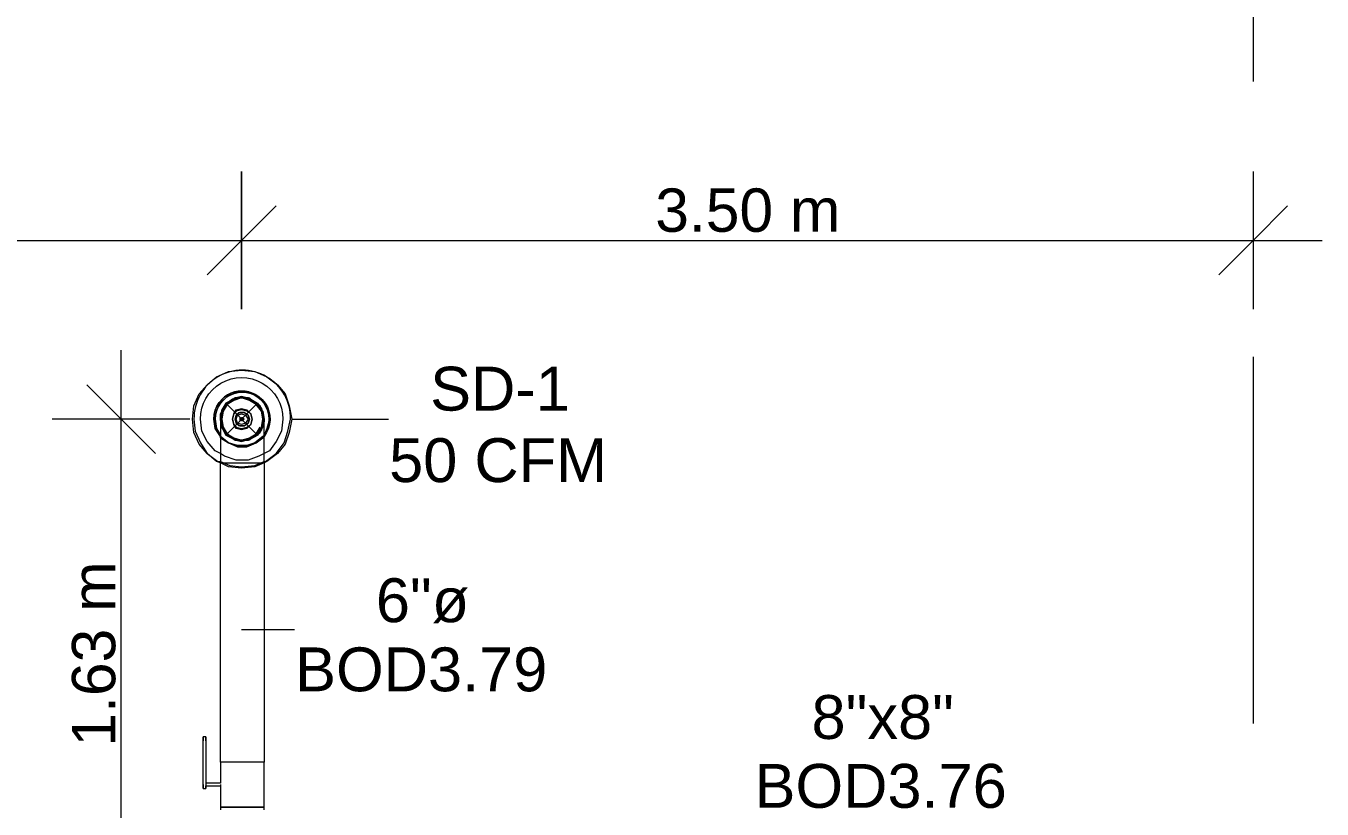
# Model space of a CAD drawing. Header units: metres. Extents: x -2 to 237, y -8 to 52.
# Drawn here: x 51.603 to 56.088, y 10.905 to 13.616 of the extents above; entities that cross this region are included whole.
import ezdxf

# ---------------------------------------------------------------- set-up
doc = ezdxf.new("R2010")
doc.units = ezdxf.units.M
doc.layers.add('HVAC - Ductos', color=5, linetype='Continuous', lineweight=0)
doc.layers.add('PDF4_Text', color=7, linetype='Continuous', lineweight=0)
doc.layers.add('PDF4_Geometry', color=7, linetype='Continuous', lineweight=0, true_color=0xaaaaaa)
doc.styles.add('PDF Helvetica', font='')
doc.styles.get('PDF Helvetica').set_extended_font_data('Helvetica')

msp = doc.modelspace()

# ---------------------------------------------------------------- linework, layer by layer
at = {"layer": 'HVAC - Ductos', "lineweight": 0}
for points in [[(52.349, 12.635), (52.349, 12.8733), (52.349, 13.1116), (52.349, 12.8733)], [(52.4681, 12.9924), (52.349, 12.8733), (52.2299, 12.7542), (52.349, 12.8733)], [(52.3215, 12.2731), (52.317, 12.2548), (52.3215, 12.2731), (52.3307, 12.2869), (52.349, 12.2915), (52.3673, 12.2869), (52.3811, 12.2731), (52.3856, 12.2548), (52.3811, 12.2731), (52.3673, 12.2823), (52.349, 12.2869), (52.3307, 12.2823)], [(52.2528, 12.2548), (52.2574, 12.2227), (52.2757, 12.1952), (52.2574, 12.2227)], [(52.3811, 12.2365), (52.3856, 12.2548), (52.3811, 12.2365), (52.3673, 12.2227), (52.349, 12.2181), (52.3307, 12.2227), (52.3215, 12.2365), (52.317, 12.2548), (52.3215, 12.2365), (52.3307, 12.2273), (52.349, 12.2227), (52.3673, 12.2273)], [(52.3307, 12.2685), (52.3261, 12.2548), (52.3307, 12.2685), (52.3398, 12.2777), (52.3582, 12.2777), (52.3719, 12.2685), (52.3765, 12.2548), (52.3719, 12.2685), (52.3582, 12.2777), (52.3444, 12.2777)], [(52.3719, 12.2411), (52.3765, 12.2548), (52.3719, 12.2411), (52.3582, 12.2319), (52.3398, 12.2319), (52.3307, 12.2411), (52.3261, 12.2548), (52.3307, 12.2411), (52.3444, 12.2319), (52.3582, 12.2319)], [(52.3628, 12.2411), (52.349, 12.2365), (52.3352, 12.2411), (52.3307, 12.2548), (52.3352, 12.2685), (52.349, 12.2731), (52.3628, 12.2685), (52.3719, 12.2548)], [(52.3536, 12.2593), (52.349, 12.2593), (52.3444, 12.2548), (52.3444, 12.2593), (52.3536, 12.2593), (52.3582, 12.2548), (52.3536, 12.2502), (52.3444, 12.2502), (52.3444, 12.2548), (52.349, 12.2502), (52.3536, 12.2502), (52.3536, 12.2548)], [(52.3673, 12.1586), (52.3352, 12.1586), (52.3032, 12.1723), (52.2757, 12.1906), (52.2757, 12.1952), (52.3032, 12.1723), (52.3352, 12.1631), (52.3673, 12.1631), (52.3948, 12.1723), (52.4223, 12.1952), (52.4269, 12.1998), (52.4223, 12.1952), (52.3948, 12.1723), (52.3673, 12.1631), (52.3352, 12.1631), (52.3032, 12.1723), (52.2757, 12.1952), (52.2757, 12.1998), (52.2757, 12.1952), (52.2757, 12.1906), (52.3032, 12.1723), (52.3352, 12.1586), (52.3673, 12.1586), (52.3994, 12.1723), (52.4223, 12.1906), (52.4269, 12.1952), (52.4223, 12.1906), (52.3994, 12.1723)], [(52.294, 12.1998), (52.3215, 12.1861), (52.294, 12.1998), (52.2803, 12.2273)], [(52.2162, 11.1415), (52.2162, 11.1461), (52.2162, 11.1506), (52.2162, 11.1552), (52.2162, 11.1506), (52.2162, 11.1461)], [(52.2253, 11.1415), (52.2253, 11.1461), (52.2253, 11.1506), (52.2253, 11.1552), (52.2253, 11.1506), (52.2253, 11.1461)]]:
    msp.add_lwpolyline(points, close=True, dxfattribs=at)
for points in [[(55.8493, 13.1116), (55.8493, 12.8733), (55.8493, 12.635)], [(55.9685, 12.9924), (55.8493, 12.8733), (55.7303, 12.7542)], [(42.2969, 12.8733), (45.5545, 12.8733), (47.0343, 12.8733), (49.9574, 12.8733), (52.5873, 12.8733)], [(52.1107, 12.8733), (56.0876, 12.8733)], [(51.9321, 9.6157), (51.9321, 10.6237), (51.9321, 12.493)], [(52.2757, 12.2548), (52.2757, 12.2502), (52.2757, 12.2319), (52.2757, 12.1998), (52.2757, 12.1631), (52.2757, 12.1219), (52.2757, 12.1036), (52.262, 12.1082), (52.2299, 12.1357), (52.2024, 12.1677), (52.1841, 12.2089), (52.1795, 12.2548), (52.1841, 12.3006), (52.2024, 12.3418), (52.2299, 12.3739), (52.262, 12.4014), (52.3032, 12.4198), (52.349, 12.4243), (52.3948, 12.4198), (52.4361, 12.4014), (52.4727, 12.3739), (52.5002, 12.3418), (52.5139, 12.3006), (52.5231, 12.2548), (52.5139, 12.2089), (52.5002, 12.1677), (52.4727, 12.1357), (52.4361, 12.1082), (52.4269, 12.1036), (52.4269, 12.1449), (52.4269, 12.1861), (52.4269, 12.2181), (52.4269, 12.2411), (52.4269, 12.2548)], [(51.813, 12.3739), (51.9321, 12.2548), (52.0512, 12.1357)], [(52.2757, 12.2502), (52.2757, 12.2548), (52.2757, 12.2731), (52.2848, 12.2915), (52.294, 12.3097), (52.2803, 12.2869), (52.2803, 12.2823), (52.2757, 12.2548), (52.2803, 12.2365), (52.2848, 12.2181), (52.2986, 12.2044), (52.3124, 12.1906), (52.3307, 12.1815), (52.349, 12.1815), (52.3673, 12.1815), (52.349, 12.1769), (52.3811, 12.1861), (52.3765, 12.1815)], [(52.294, 12.3097), (52.2803, 12.2823), (52.2757, 12.2548), (52.2803, 12.2273)], [(52.2803, 12.2227), (52.2803, 12.2273), (52.2757, 12.2548), (52.2803, 12.2731), (52.2848, 12.2915), (52.2986, 12.3052)], [(52.4269, 12.2456), (52.4223, 12.2365), (52.4177, 12.2181), (52.404, 12.1998), (52.3856, 12.1906), (52.3673, 12.1815), (52.3856, 12.1906), (52.404, 12.2044), (52.4132, 12.2181), (52.4223, 12.2365), (52.4223, 12.2548), (52.4223, 12.2731), (52.4132, 12.2915), (52.404, 12.3052), (52.4177, 12.2869), (52.4223, 12.2823), (52.4269, 12.2548), (52.4177, 12.2273), (52.4223, 12.2548), (52.4177, 12.2823), (52.3994, 12.3052), (52.3765, 12.3189), (52.349, 12.3281), (52.3215, 12.3189), (52.2986, 12.3052), (52.2848, 12.2823), (52.2803, 12.2548), (52.2848, 12.2273), (52.2986, 12.2044), (52.3215, 12.1906), (52.349, 12.1815), (52.3765, 12.1906), (52.3994, 12.2044), (52.4132, 12.2273)], [(52.2803, 12.2869), (52.2803, 12.2823), (52.2803, 12.2869), (52.2848, 12.2915), (52.294, 12.3097), (52.3124, 12.3189), (52.317, 12.3235), (52.3215, 12.3235), (52.3261, 12.3281), (52.3215, 12.3235), (52.317, 12.3235)], [(52.2848, 12.2869), (52.2986, 12.3052), (52.3124, 12.3189), (52.3307, 12.3281), (52.349, 12.3327), (52.3673, 12.3281), (52.3856, 12.3189), (52.404, 12.3097), (52.4177, 12.2823), (52.4269, 12.2548), (52.4223, 12.2273), (52.4177, 12.2227), (52.404, 12.2044), (52.3811, 12.1906)], [(52.404, 12.3052), (52.3856, 12.3189), (52.3673, 12.3281), (52.349, 12.3281), (52.3307, 12.3281), (52.3124, 12.3189), (52.294, 12.3097), (52.3215, 12.3235), (52.317, 12.3235), (52.2986, 12.3097), (52.317, 12.3189)], [(52.3215, 12.3235), (52.349, 12.3327), (52.3811, 12.3235), (52.404, 12.3097), (52.4177, 12.2915), (52.4223, 12.2731), (52.4269, 12.2548), (52.4269, 12.2502)], [(52.3765, 12.3235), (52.3673, 12.3281), (52.349, 12.3327), (52.3307, 12.3281), (52.3215, 12.3235)], [(52.3261, 12.3281), (52.349, 12.3327), (52.3765, 12.3281)], [(52.3261, 12.3235), (52.349, 12.3281), (52.3765, 12.3235), (52.3811, 12.3235), (52.404, 12.3097), (52.4177, 12.2869)], [(52.3811, 12.3235), (52.3765, 12.3281), (52.3811, 12.3235), (52.3856, 12.3189), (52.404, 12.3097), (52.4177, 12.2915), (52.4177, 12.2869), (52.4223, 12.2823), (52.4223, 12.2731), (52.4269, 12.2548), (52.4269, 12.2456)], [(52.3811, 12.3189), (52.3994, 12.3097)], [(52.1703, 12.2548), (51.9321, 12.2548), (51.6938, 12.2548)], [(52.2803, 12.2823), (52.2757, 12.2731), (52.2757, 12.2548), (52.2757, 12.2456)], [(52.2803, 12.2319), (52.2757, 12.2548), (52.2803, 12.2777)], [(52.2757, 12.2456), (52.2757, 12.2365), (52.2848, 12.2181), (52.294, 12.1998), (52.3124, 12.1906), (52.3307, 12.1815), (52.349, 12.1769), (52.3215, 12.1861), (52.349, 12.1769), (52.3811, 12.1861), (52.404, 12.1998), (52.4223, 12.2273)], [(52.4177, 12.2869), (52.4223, 12.2823)], [(52.4177, 12.2777), (52.4223, 12.2548), (52.4177, 12.2319)], [(52.5231, 12.2548), (52.8576, 12.2548)], [(52.317, 12.1906), (52.2986, 12.2044), (52.2848, 12.2227)], [(52.3811, 12.1861), (52.404, 12.1998), (52.4177, 12.2273)], [(52.3261, 12.1815), (52.3215, 12.1861), (52.317, 12.1861)], [(52.3719, 12.1861), (52.349, 12.1815), (52.3261, 12.1861)], [(52.4269, 12.1357), (52.4086, 12.1265), (52.3719, 12.1127), (52.3307, 12.1127), (52.2894, 12.1265), (52.2757, 12.1357)], [(52.2253, 10.9902), (52.2253, 10.9856), (52.2757, 10.9856), (52.2757, 10.9124), (52.2848, 10.9124), (52.294, 10.9124), (52.3124, 10.9124), (52.3307, 10.9124), (52.349, 10.9124), (52.3673, 10.9124), (52.3856, 10.9124), (52.404, 10.9124), (52.4177, 10.9124), (52.4223, 10.9124), (52.4269, 10.9124), (52.4269, 11.0681), (52.4223, 11.0681), (52.4177, 11.0681), (52.404, 11.0681), (52.3856, 11.0681), (52.3673, 11.0681), (52.349, 11.0681), (52.3307, 11.0681), (52.3124, 11.0681), (52.294, 11.0681), (52.2848, 11.0681), (52.2757, 11.0681), (52.2757, 12.1036), (52.2848, 12.1036), (52.294, 12.1036), (52.3124, 12.1036), (52.3307, 12.1036), (52.349, 12.1036), (52.3673, 12.1036), (52.3856, 12.1036), (52.404, 12.1036), (52.4177, 12.1036), (52.4223, 12.1036), (52.4269, 12.1036), (52.4269, 11.0681), (52.4223, 11.0681), (52.4177, 11.0681), (52.404, 11.0681), (52.3856, 11.0681), (52.3673, 11.0681), (52.349, 11.0681), (52.3307, 11.0681), (52.3124, 11.0681), (52.294, 11.0681), (52.2848, 11.0681), (52.2757, 11.0681), (52.2757, 10.9948), (52.2253, 10.9948)], [(52.2757, 12.1082), (52.3078, 12.0944), (52.349, 12.0898), (52.3948, 12.0944), (52.4269, 12.1082)], [(52.4269, 12.1036), (52.3948, 12.0898), (52.349, 12.0852), (52.3032, 12.0898), (52.2757, 12.1036)], [(52.2757, 12.1036), (52.2848, 12.1036), (52.294, 12.1036), (52.3124, 12.1036), (52.3307, 12.1036), (52.349, 12.1036), (52.3673, 12.1036), (52.3856, 12.1036), (52.404, 12.1036), (52.4177, 12.1036), (52.4223, 12.1036), (52.4269, 12.1036)], [(52.349, 11.5263), (52.5323, 11.5263)], [(52.2253, 11.1552), (52.2162, 11.1552)], [(52.2162, 10.9902), (52.2162, 10.9856), (52.2162, 10.9811), (52.2162, 10.9765), (52.2162, 10.9811), (52.2162, 10.9856), (52.2162, 10.9902), (52.2162, 11.1415)], [(52.2253, 11.1415), (52.2253, 10.9902), (52.2253, 10.9856), (52.2253, 10.9811), (52.2253, 10.9765), (52.2253, 10.9811), (52.2253, 10.9856)], [(52.2757, 10.9902), (52.2757, 10.9856)], [(52.2162, 10.9765), (52.2253, 10.9765)], [(52.4269, 10.9032), (52.4269, 10.9124), (52.4223, 10.9124), (52.4177, 10.9124), (52.404, 10.9124), (52.3856, 10.9124), (52.3673, 10.9124), (52.349, 10.9124), (52.3307, 10.9124), (52.3124, 10.9124), (52.294, 10.9124), (52.2848, 10.9124), (52.2757, 10.9124), (52.2757, 10.9032)]]:
    msp.add_lwpolyline(points, dxfattribs=at)
for points in [[(52.4269, 12.1082), (52.4315, 12.1082), (52.4681, 12.1357), (52.4957, 12.1723), (52.5093, 12.2135), (52.5185, 12.2548, 1.013803), (52.1841, 12.2548), (52.1886, 12.2135), (52.207, 12.1723), (52.2299, 12.1357), (52.2665, 12.1082), (52.2757, 12.1082)], [(52.2757, 12.1357), (52.2574, 12.1449), (52.2299, 12.1769), (52.2116, 12.2135), (52.207, 12.2548, -1.012849), (52.4911, 12.2548), (52.4865, 12.2135), (52.4681, 12.1769), (52.4452, 12.1449), (52.4269, 12.1357)]]:
    msp.add_lwpolyline(points, format="xyb", dxfattribs=at)
msp.add_lwpolyline([(52.4452, 12.2548, 1.01032), (52.2528, 12.2548, -1.404689), (52.4269, 12.1952), (52.4406, 12.2227), (52.4452, 12.2548), (52.4361, 12.2227), (52.4269, 12.1998, 1.368681), (52.2574, 12.2548), (52.262, 12.2227), (52.2757, 12.1998, -1.368681)], format="xyb", close=True, dxfattribs=at)
at = {"layer": 'PDF4_Geometry', "lineweight": 0}
for points in [[(55.8493, 14.6922), (55.8493, 13.4231)], [(55.8493, 13.1024), (55.8493, 12.7863)], [(55.8493, 12.4701), (55.8493, 11.201)]]:
    msp.add_lwpolyline(points, dxfattribs=at)
at = {"layer": 'PDF4_Geometry', "color": 8, "lineweight": 0, "true_color": 0x808080}
msp.add_lwpolyline([(52.4132, 12.3006), (52.3719, 12.3281), (52.3261, 12.3281), (52.2894, 12.3006), (52.2757, 12.2548), (52.2894, 12.2089), (52.3261, 12.1815), (52.3719, 12.1815), (52.4132, 12.2089), (52.4269, 12.2548)], close=True, dxfattribs=at)
for points in [[(52.294, 12.3097), (52.404, 12.1998)], [(52.404, 12.3097), (52.294, 12.1998)]]:
    msp.add_lwpolyline(points, dxfattribs=at)

# ---------------------------------------------------------------- texts
at = {"layer": 'PDF4_Text', "lineweight": 0, "attachment_point": 4, "style": 'PDF Helvetica'}
for s, insert, char_height in [('3.50 m', (53.7803, 12.977), 0.15002), ('SD-1', (53.0014, 12.3592), 0.1519), ('50 CFM', (52.8594, 12.1118), 0.1519), ('6"ø', (52.8136, 11.6261), 0.1519), ('BOD3.79', (52.5341, 11.3878), 0.1519), ('8"x8"', (54.321, 11.2229), 0.1519), ('BOD3.76', (54.1239, 10.9846), 0.1519)]:
    msp.add_mtext(s, dxfattribs=dict(at, insert=insert, char_height=char_height))
at = {"layer": 'PDF4_Text', "lineweight": 0, "insert": (51.8379, 11.1217), "char_height": 0.15002, "attachment_point": 4, "rotation": 90, "style": 'PDF Helvetica'}
msp.add_mtext('1.63 m', dxfattribs=at)

doc.saveas('drawing.dxf')
